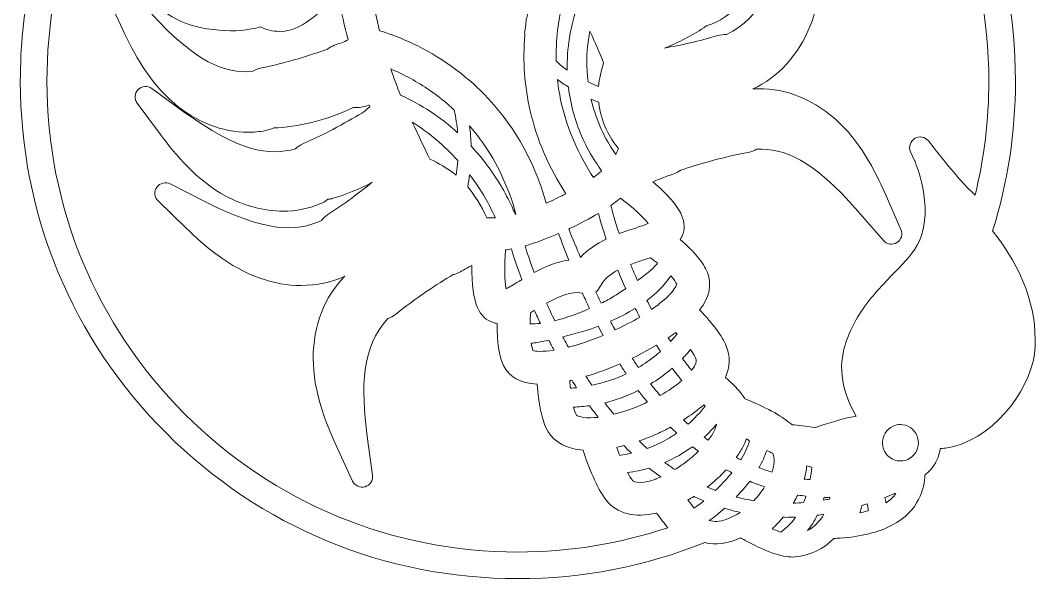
# Model space of a CAD drawing. Header units: millimetres. Extents: x 43 to 1274, y -337 to -13.
# Drawn here: x 656.5 to 946.8, y -323.6 to -164.1 of the extents above; entities that cross this region are included whole.
import ezdxf

# ---------------------------------------------------------------- set-up
doc = ezdxf.new("R2010")
doc.units = ezdxf.units.MM
doc.header["$MEASUREMENT"] = 0
doc.layers.add('Layer 2', color=7, linetype='Continuous')

msp = doc.modelspace()

# ---------------------------------------------------------------- linework, layer by layer
at = {"layer": 'Layer 2', "lineweight": 0}
for points, knots in [([(934.21, -224.27), (938.53, -210.49), (940.73, -196.11), (940.73, -181.5), (940.73, -143.54), (925.94, -107.85), (899.1, -81), (880.91, -62.82), (858.26, -49.92), (833.59, -43.7), (831.36, -38.96), (828.21, -34.87), (824.23, -31.53), (812.17, -21.43), (792.43, -18.47), (765.55, -22.74), (759.14, -23.76), (750.31, -23.85), (744.62, -18.47), (744.62, -18.47), (740.27, -14.34), (740.27, -14.34), (740.27, -14.34), (741.83, -20.14), (741.83, -20.14), (744.5, -30.11), (750.89, -38.81), (759.85, -44.71), (743.58, -49.29), (728.39, -56.72), (714.68, -66.79), (716.56, -55.76), (714.28, -44.4), (708.39, -35.51), (708.39, -35.51), (705.08, -30.5), (705.08, -30.5), (705.08, -30.5), (705.29, -36.51), (705.29, -36.51), (705.57, -44.38), (699.7, -51.05), (694.72, -55.26), (690.13, -59.15), (686.03, -63), (682.42, -66.81), (682.42, -66.81), (680.78, -68.57), (680.87, -68.48), (669.11, -81.39), (663.02, -93.84), (662.74, -105.66), (662.58, -112.52), (664.34, -119.13), (667.99, -125.29), (660.35, -143.05), (656.47, -161.96), (656.47, -181.5), (656.47, -219.47), (671.25, -255.16), (698.1, -282.01), (724.94, -308.85), (760.63, -323.63), (798.6, -323.63), (817.09, -323.63), (835.04, -320.16), (851.97, -313.3), (855.15, -314.11), (858.64, -313.64), (862.21, -311.99), (862.83, -312.34), (863.4, -312.65), (863.94, -312.94), (870.05, -316.2), (874.74, -317.69), (877.77, -317.42), (882.12, -317.03), (885.94, -315.21), (888.84, -312.15), (889.47, -312.12), (890.07, -312.09), (890.65, -312.05), (896.61, -311.63), (901.58, -310.41), (905.43, -308.39), (913.34, -304.24), (914.74, -297.68), (914.84, -294.03), (915.41, -293.6), (915.93, -293.12), (916.38, -292.62), (917.94, -290.9), (918.93, -288.78), (919.26, -286.47), (920.61, -286.37), (921.91, -286.16), (923.14, -285.84), (935.91, -282.51), (945.93, -268.08), (946.35, -257.4), (946.8, -246.02), (942.82, -235.18), (934.21, -224.27)], [0, 0, 0, 0, 1, 1, 1, 2, 2, 2, 3, 3, 3, 4, 4, 4, 5, 5, 5, 6, 6, 6, 7, 7, 7, 8, 8, 8, 9, 9, 9, 10, 10, 10, 11, 11, 11, 12, 12, 12, 13, 13, 13, 14, 14, 14, 15, 15, 15, 16, 16, 16, 17, 17, 17, 18, 18, 18, 19, 19, 19, 20, 20, 20, 21, 21, 21, 22, 22, 22, 23, 23, 23, 24, 24, 24, 25, 25, 25, 26, 26, 26, 27, 27, 27, 28, 28, 28, 29, 29, 29, 30, 30, 30, 31, 31, 31, 32, 32, 32, 33, 33, 33, 34, 34, 34, 34]), ([(929.18, -214.06), (928.05, -212.9), (926.99, -211.85), (926.09, -210.96), (924.41, -209.29), (918.53, -201.95), (917.52, -200.67), (917.52, -200.67), (915.85, -198.56), (915.85, -198.56), (914.91, -197.38), (913.22, -197.08), (911.93, -197.87), (910.64, -198.67), (910.14, -200.3), (910.77, -201.68), (910.77, -201.68), (911.88, -204.11), (911.88, -204.11), (911.94, -204.24), (917.68, -217.31), (913.28, -227.15), (911.88, -230.28), (909.13, -233.11), (906.48, -235.84), (905.98, -236.36), (905.48, -236.87), (904.98, -237.39), (901.67, -240.88), (898.24, -244.49), (895.65, -248.92), (893.01, -253.45), (890.13, -259.61), (891.39, -267.03), (891.99, -270.56), (893.32, -274.04), (895.25, -277.16), (891.36, -277.93), (887.25, -279.2), (884.41, -280.16), (884.04, -280.28), (883.69, -280.4), (883.34, -280.52), (881.67, -280.17), (879.77, -279.9), (877.53, -279.68), (877.53, -279.68), (877.41, -279.67), (877.41, -279.67), (877.31, -279.66), (877.21, -279.65), (877.11, -279.65), (877.02, -279.64), (876.94, -279.64), (876.85, -279.63), (874.35, -277.38), (870.19, -275.03), (864.49, -272.66), (864.15, -272.52), (863.8, -272.37), (863.43, -272.22), (863.25, -271.9), (863.05, -271.59), (862.83, -271.29), (861.68, -269.71), (860.01, -267.98), (857.86, -266.15), (859.2, -263.07), (859.3, -259.99), (858.14, -257.2), (856.96, -254.34), (854.39, -250.86), (850.52, -246.86), (853.36, -243.13), (854.1, -239.52), (852.73, -236.12), (851.61, -233.34), (849.01, -230.18), (844.98, -226.72), (845.18, -226.41), (845.35, -226.08), (845.5, -225.74), (846.34, -223.82), (846.29, -221.81), (845.36, -219.74), (844.11, -216.98), (841.36, -213.78), (837.16, -210.24), (838.33, -209.74), (840.36, -208.92), (843.13, -207.96), (843.85, -207.71), (844.52, -207.35), (845.13, -206.89), (849.98, -205.3), (857.27, -203.13), (864.47, -201.83), (865.29, -201.68), (866.09, -201.37), (866.8, -200.92), (874.68, -200.65), (882.65, -203.62), (895.67, -218.6), (895.67, -218.6), (903, -227.03), (903, -227.03), (903.98, -228.15), (905.61, -228.39), (906.87, -227.59), (908.13, -226.79), (908.61, -225.21), (908.01, -223.85), (908.01, -223.85), (903.51, -213.63), (903.51, -213.63), (900.58, -206.98), (896.31, -198.55), (889.19, -192.26), (882.32, -186.18), (873.69, -183.08), (865.71, -183.72), (872.8, -180.52), (878.8, -173.98), (882.09, -165.72), (885.62, -156.87), (885.65, -147.4), (885.28, -140.14), (885.28, -140.14), (884.7, -128.95), (884.7, -128.95), (884.63, -127.45), (883.49, -126.26), (882, -126.11), (880.52, -125.97), (879.17, -126.91), (878.8, -128.36), (878.8, -128.36), (876.04, -139.22), (876.04, -139.22), (872.5, -153.16), (868.1, -163.43), (858.17, -168.2), (857.35, -168.13), (856.5, -168.21), (855.7, -168.45), (850.46, -170.05), (844.97, -171.23), (840.44, -172.05), (844.42, -170.5), (848.27, -168.53), (851.73, -166.24), (851.74, -166.23), (851.75, -166.23), (851.76, -166.22), (851.76, -166.22), (851.92, -166.1), (851.92, -166.1), (852.05, -166), (852.28, -165.82), (852.56, -165.54), (853.58, -165.38), (854.41, -165.02), (855.03, -164.71), (862.82, -160.81), (868.78, -152.63), (870.99, -142.82), (873.09, -133.51), (871.63, -124.16), (870.13, -117.06), (870.13, -117.06), (867.81, -106.08), (867.81, -106.08), (867.5, -104.64), (866.2, -103.65), (864.69, -103.71), (863.2, -103.8), (862.02, -104.94), (861.88, -106.43), (861.88, -106.43), (860.87, -117.6), (860.87, -117.6), (859.55, -131.93), (856.81, -142.78), (847.75, -149.07), (846.92, -149.14), (846.09, -149.36), (845.35, -149.72), (838.75, -152.95), (831.59, -155.51), (826.75, -157.1), (826.13, -157.09), (825.51, -157.16), (824.9, -157.31), (824.82, -157.16), (824.74, -157), (824.66, -156.84), (824.73, -156.8), (824.79, -156.77), (824.85, -156.73), (826.15, -156.01), (827.31, -155.02), (828.21, -153.85), (834.98, -150.94), (841.56, -146.45), (846.8, -141.15), (846.8, -141.15), (846.86, -141.09), (846.86, -141.09), (846.9, -141.04), (846.95, -140.99), (846.96, -140.98), (847.06, -140.86), (847.23, -140.65), (847.44, -140.34), (848.4, -139.98), (849.14, -139.45), (849.7, -139.01), (856.53, -133.6), (860.72, -124.37), (860.9, -114.32), (861.08, -104.79), (857.77, -95.92), (854.87, -89.27), (854.87, -89.27), (850.39, -79.01), (850.39, -79.01), (849.79, -77.64), (848.31, -76.92), (846.87, -77.31), (845.42, -77.7), (844.5, -79.06), (844.66, -80.54), (844.66, -80.54), (845.91, -91.67), (845.91, -91.67), (847.51, -105.98), (847.01, -117.17), (839.4, -125.19), (838.6, -125.42), (837.84, -125.81), (837.18, -126.32), (831.36, -130.84), (824.87, -134.81), (820.45, -137.36), (819.7, -137.51), (818.99, -137.77), (818.33, -138.13), (817.1, -138.81), (815.88, -139.46), (814.69, -140.06), (812.39, -136.69), (809.97, -133.42), (807.46, -130.3), (808.14, -130.01), (808.89, -129.74), (809.7, -129.51), (810.84, -129.18), (812.01, -128.92), (813.18, -128.73), (813.43, -128.69), (813.69, -128.65), (813.94, -128.61), (813.94, -128.61), (814.11, -128.59), (814.11, -128.59), (814.73, -128.5), (815.57, -128.38), (816.4, -128.21), (819.56, -127.55), (823.16, -126.59), (825.77, -123.54), (827.13, -121.96), (828.02, -120.27), (828.42, -118.52), (829.15, -118.03), (829.89, -117.48), (830.63, -116.88), (833.61, -114.47), (836.22, -111.42), (838.86, -107.27), (843.42, -100.1), (844.5, -91.98), (841.83, -84.98), (841.14, -83.2), (840.27, -81.53), (839.08, -79.76), (840.83, -74.04), (841.08, -68.42), (840.97, -64.66), (840.89, -61.89), (840.68, -57.84), (839.81, -53.36), (859.99, -59.84), (878.61, -71.22), (893.74, -86.35), (919.15, -111.76), (933.14, -145.55), (933.14, -181.48), (933.14, -192.5), (931.81, -203.45), (929.18, -214.06)], [0, 0, 0, 0, 1, 1, 1, 2, 2, 2, 3, 3, 3, 4, 4, 4, 5, 5, 5, 6, 6, 6, 7, 7, 7, 8, 8, 8, 9, 9, 9, 10, 10, 10, 11, 11, 11, 12, 12, 12, 13, 13, 13, 14, 14, 14, 15, 15, 15, 16, 16, 16, 17, 17, 17, 18, 18, 18, 19, 19, 19, 20, 20, 20, 21, 21, 21, 22, 22, 22, 23, 23, 23, 24, 24, 24, 25, 25, 25, 26, 26, 26, 27, 27, 27, 28, 28, 28, 29, 29, 29, 30, 30, 30, 31, 31, 31, 32, 32, 32, 33, 33, 33, 34, 34, 34, 35, 35, 35, 36, 36, 36, 37, 37, 37, 38, 38, 38, 39, 39, 39, 40, 40, 40, 41, 41, 41, 42, 42, 42, 43, 43, 43, 44, 44, 44, 45, 45, 45, 46, 46, 46, 47, 47, 47, 48, 48, 48, 49, 49, 49, 50, 50, 50, 51, 51, 51, 52, 52, 52, 53, 53, 53, 54, 54, 54, 55, 55, 55, 56, 56, 56, 57, 57, 57, 58, 58, 58, 59, 59, 59, 60, 60, 60, 61, 61, 61, 62, 62, 62, 63, 63, 63, 64, 64, 64, 65, 65, 65, 66, 66, 66, 67, 67, 67, 68, 68, 68, 69, 69, 69, 70, 70, 70, 71, 71, 71, 72, 72, 72, 73, 73, 73, 74, 74, 74, 75, 75, 75, 76, 76, 76, 77, 77, 77, 78, 78, 78, 79, 79, 79, 80, 80, 80, 81, 81, 81, 82, 82, 82, 83, 83, 83, 84, 84, 84, 85, 85, 85, 86, 86, 86, 87, 87, 87, 88, 88, 88, 89, 89, 89, 90, 90, 90, 91, 91, 91, 92, 92, 92, 93, 93, 93, 94, 94, 94, 95, 95, 95, 96, 96, 96, 97, 97, 97, 98, 98, 98, 99, 99, 99, 100, 100, 100, 100]), ([(800.59, -168.27), (799.97, -175.65), (800.49, -183), (802.14, -190.1), (804.04, -198.27), (807.45, -206.2), (812.29, -213.67), (811.36, -214.15), (810.38, -214.63), (809.32, -215.13), (808.41, -215.56), (807.54, -215.95), (806.7, -216.32), (804.29, -207.86), (800.65, -200.18), (795.86, -193.46), (791.16, -186.88), (785.35, -181.18), (778.59, -176.52), (770.62, -171.03), (763.15, -168.29), (759.09, -167.08), (757.39, -160.42), (756.14, -153.59), (755.44, -147.18), (756.83, -148), (758.28, -148.64), (759.78, -149.09), (762.81, -150.04), (766.21, -150.26), (769.62, -149.75), (772.44, -149.33), (775.38, -148.41), (778.38, -147.03), (781.35, -145.64), (783.96, -143.98), (786.11, -142.1), (788.68, -139.85), (790.72, -137.15), (792.02, -134.29), (792.82, -132.54), (793.39, -130.67), (793.7, -128.71), (798.18, -133.52), (802.6, -139.05), (806.59, -144.84), (805.05, -148.24), (802.53, -154.72), (801.21, -163.1), (801.11, -163.37), (801.04, -163.65), (801.01, -163.94), (801.01, -163.94), (800.89, -165.14), (800.89, -165.14), (800.85, -165.54), (800.79, -165.99), (800.69, -166.56), (800.69, -166.56), (800.58, -167.18), (800.58, -167.18), (800.52, -167.54), (800.52, -167.91), (800.59, -168.27)], [0, 0, 0, 0, 1, 1, 1, 2, 2, 2, 3, 3, 3, 4, 4, 4, 5, 5, 5, 6, 6, 6, 7, 7, 7, 8, 8, 8, 9, 9, 9, 10, 10, 10, 11, 11, 11, 12, 12, 12, 13, 13, 13, 14, 14, 14, 15, 15, 15, 16, 16, 16, 17, 17, 17, 18, 18, 18, 19, 19, 19, 20, 20, 20, 21, 21, 21, 21]), ([(798.61, -316.02), (762.67, -316.02), (728.89, -302.02), (703.48, -276.61), (678.07, -251.2), (664.07, -217.42), (664.07, -181.48), (664.07, -165.71), (666.76, -150.29), (672.06, -135.65), (673.4, -137.1), (674.86, -138.58), (676.52, -140.12), (680.51, -143.84), (684.71, -146.69), (689.03, -148.6), (689.57, -150.66), (690.24, -152.42), (691.12, -154.11), (694.6, -160.76), (701.39, -165.29), (709.77, -166.53), (714.68, -167.26), (718.57, -167.27), (722.38, -166.58), (723.31, -166.41), (724.2, -166.21), (725.04, -165.98), (726.63, -166.82), (728.49, -167.25), (730.58, -167.26), (734.57, -167.26), (737.63, -165.16), (740.19, -163.2), (740.86, -162.69), (741.47, -162.16), (742.01, -161.68), (742.24, -161.48), (742.47, -161.28), (742.7, -161.09), (743.6, -160.33), (744.56, -159.61), (745.56, -158.96), (746.23, -158.52), (746.87, -158.15), (747.5, -157.83), (748.2, -161.78), (749.06, -165.77), (750.08, -169.72), (748.84, -170.24), (747.55, -170.75), (746.23, -171.24), (745.52, -171.5), (744.85, -171.87), (744.26, -172.34), (739.44, -174.03), (732.2, -176.36), (725.02, -177.81), (724.21, -177.98), (723.41, -178.31), (722.72, -178.77), (714.84, -179.21), (706.81, -176.41), (693.48, -161.71), (693.48, -161.71), (685.98, -153.45), (685.98, -153.45), (684.98, -152.34), (683.34, -152.14), (682.1, -152.97), (680.85, -153.79), (680.41, -155.38), (681.04, -156.73), (681.04, -156.73), (685.75, -166.85), (685.75, -166.85), (688.82, -173.43), (693.26, -181.78), (700.51, -187.91), (706.73, -193.18), (714.19, -196.08), (721.51, -196.08), (723.17, -196.08), (724.81, -195.93), (726.39, -195.62), (727.08, -195.49), (727.96, -195.27), (728.85, -194.79), (729.17, -194.83), (729.54, -194.85), (729.86, -194.83), (729.86, -194.83), (730, -194.83), (730, -194.83), (737.32, -194.32), (744.97, -192.27), (751.58, -189.03), (753.04, -189.12), (754.51, -188.9), (755.95, -188.37), (756, -188.35), (756.05, -188.33), (756.1, -188.31), (756.16, -188.48), (756.23, -188.64), (756.29, -188.8), (755.76, -189.17), (755.28, -189.61), (754.87, -190.1), (750.5, -192.74), (743.88, -196.5), (737.13, -199.41), (736.36, -199.74), (735.65, -200.22), (735.06, -200.82), (727.45, -202.87), (719.02, -201.77), (703.01, -190.12), (703.01, -190.12), (694.02, -183.58), (694.02, -183.58), (692.81, -182.7), (691.17, -182.83), (690.12, -183.89), (689.07, -184.96), (688.95, -186.6), (689.84, -187.79), (689.84, -187.79), (696.49, -196.72), (696.49, -196.72), (700.81, -202.54), (706.85, -209.8), (715.18, -214.32), (720.36, -217.13), (726, -218.62), (731.51, -218.62), (735.28, -218.62), (738.83, -217.93), (742.06, -216.57), (742.71, -216.3), (743.54, -215.91), (744.33, -215.24), (744.74, -215.2), (745.05, -215.14), (745.21, -215.11), (745.25, -215.1), (745.29, -215.09), (745.33, -215.08), (745.33, -215.08), (745.46, -215.04), (745.46, -215.04), (749.37, -213.94), (753.29, -212.35), (757, -210.37), (753.41, -213.28), (748.93, -216.66), (744.31, -219.6), (743.61, -220.04), (742.99, -220.63), (742.5, -221.31), (735.3, -224.56), (726.81, -224.82), (709.18, -215.87), (709.18, -215.87), (699.27, -210.85), (699.27, -210.85), (697.94, -210.17), (696.35, -210.57), (695.48, -211.78), (694.61, -213), (694.76, -214.63), (695.82, -215.67), (695.82, -215.67), (703.78, -223.42), (703.78, -223.42), (708.97, -228.48), (716.07, -234.68), (725.01, -237.82), (728.86, -239.17), (732.8, -239.86), (736.73, -239.86), (741.19, -239.86), (745.42, -238.96), (749.15, -237.24), (743.44, -242.88), (740.1, -251.46), (740.13, -260.65), (740.15, -270.19), (743.64, -278.97), (746.68, -285.56), (746.68, -285.56), (751.37, -295.73), (751.37, -295.73), (752, -297.09), (753.5, -297.77), (754.93, -297.35), (756.37, -296.93), (757.27, -295.56), (757.07, -294.07), (757.07, -294.07), (755.59, -282.98), (755.59, -282.98), (753.69, -268.7), (753.96, -257.5), (761.41, -249.32), (762.2, -249.07), (762.95, -248.67), (763.6, -248.15), (769.32, -243.51), (775.72, -239.39), (780.09, -236.75), (780.83, -236.59), (781.55, -236.3), (782.2, -235.93), (783.3, -235.29), (784.38, -234.69), (785.44, -234.12), (785.35, -239.54), (785.93, -243.66), (787.16, -246.39), (788.1, -248.47), (789.59, -249.84), (791.58, -250.47), (791.94, -250.58), (792.31, -250.67), (792.69, -250.72), (792.63, -255.99), (793.24, -260.01), (794.5, -262.68), (796.07, -265.99), (799.29, -267.8), (804.08, -268.05), (804.52, -273.63), (805.4, -277.87), (806.71, -280.66), (807.92, -283.26), (810.73, -286.4), (817.21, -286.94), (818.73, -291.56), (821.08, -297.63), (823.84, -301.19), (826.84, -305.06), (831.97, -306.4), (838.24, -304.87), (839.32, -306.42), (840.38, -307.83), (841.43, -309.08), (827.68, -313.68), (813.28, -316.02), (798.61, -316.02)], [0, 0, 0, 0, 1, 1, 1, 2, 2, 2, 3, 3, 3, 4, 4, 4, 5, 5, 5, 6, 6, 6, 7, 7, 7, 8, 8, 8, 9, 9, 9, 10, 10, 10, 11, 11, 11, 12, 12, 12, 13, 13, 13, 14, 14, 14, 15, 15, 15, 16, 16, 16, 17, 17, 17, 18, 18, 18, 19, 19, 19, 20, 20, 20, 21, 21, 21, 22, 22, 22, 23, 23, 23, 24, 24, 24, 25, 25, 25, 26, 26, 26, 27, 27, 27, 28, 28, 28, 29, 29, 29, 30, 30, 30, 31, 31, 31, 32, 32, 32, 33, 33, 33, 34, 34, 34, 35, 35, 35, 36, 36, 36, 37, 37, 37, 38, 38, 38, 39, 39, 39, 40, 40, 40, 41, 41, 41, 42, 42, 42, 43, 43, 43, 44, 44, 44, 45, 45, 45, 46, 46, 46, 47, 47, 47, 48, 48, 48, 49, 49, 49, 50, 50, 50, 51, 51, 51, 52, 52, 52, 53, 53, 53, 54, 54, 54, 55, 55, 55, 56, 56, 56, 57, 57, 57, 58, 58, 58, 59, 59, 59, 60, 60, 60, 61, 61, 61, 62, 62, 62, 63, 63, 63, 64, 64, 64, 65, 65, 65, 66, 66, 66, 67, 67, 67, 68, 68, 68, 69, 69, 69, 70, 70, 70, 71, 71, 71, 72, 72, 72, 73, 73, 73, 74, 74, 74, 75, 75, 75, 76, 76, 76, 77, 77, 77, 78, 78, 78, 79, 79, 79, 80, 80, 80, 81, 81, 81, 82, 82, 82, 83, 83, 83, 83]), ([(813.35, -169.08), (812.85, -172.15), (812.64, -175.25), (812.71, -178.34), (811.58, -177.56), (810.51, -176.71), (809.54, -175.75), (809.47, -172.83), (809.61, -169.88), (809.95, -166.93), (810.54, -161.92), (811.67, -157.62), (812.69, -154.47), (813.75, -156.29), (814.77, -158.13), (815.73, -159.98), (814.7, -162.55), (813.92, -165.54), (813.35, -169.08)], [0, 0, 0, 0, 1, 1, 1, 2, 2, 2, 3, 3, 3, 4, 4, 4, 5, 5, 5, 6, 6, 6, 6]), ([(821.66, -182.99), (820.64, -182.59), (819.64, -182.15), (818.65, -181.68), (818.15, -177.55), (818.19, -173.47), (818.76, -169.54), (818.88, -168.78), (819.02, -168.01), (819.2, -167.2), (820.79, -170.74), (822.04, -173.64), (823.1, -176.23), (822.33, -178.54), (821.85, -180.79), (821.66, -182.99)], [0, 0, 0, 0, 1, 1, 1, 2, 2, 2, 3, 3, 3, 4, 4, 4, 5, 5, 5, 5]), ([(765.06, -185.47), (764.08, -183.05), (763.16, -180.54), (762.3, -177.99), (766.14, -179.63), (769.94, -181.72), (773.39, -184.09), (775.9, -185.82), (778.25, -187.7), (780.44, -189.75), (780.89, -191.88), (781.2, -194.05), (781.38, -196.22), (776.47, -191.76), (771.01, -188.15), (765.06, -185.47)], [0, 0, 0, 0, 1, 1, 1, 2, 2, 2, 3, 3, 3, 4, 4, 4, 5, 5, 5, 5]), ([(821.3, -205.31), (821.46, -205.53), (821.62, -205.77), (821.78, -206.03), (822, -206.36), (822.24, -206.71), (822.49, -207.07), (822.45, -207.14), (822.41, -207.21), (822.37, -207.28), (821.7, -207.85), (820.98, -208.41), (820.19, -208.98), (815.83, -202.32), (812.76, -195.27), (811.08, -188.03), (810.55, -185.71), (810.15, -183.36), (809.89, -180.99), (810.91, -181.78), (811.98, -182.51), (813.06, -183.2), (813.11, -183.59), (813.15, -183.97), (813.2, -184.35), (813.95, -189.5), (815.41, -194.35), (817.54, -198.77), (818.72, -201.21), (819.95, -203.35), (821.3, -205.31)], [0, 0, 0, 0, 1, 1, 1, 2, 2, 2, 3, 3, 3, 4, 4, 4, 5, 5, 5, 6, 6, 6, 7, 7, 7, 8, 8, 8, 9, 9, 9, 10, 10, 10, 10]), ([(826.56, -202.4), (826.05, -201.68), (825.56, -200.95), (825.09, -200.2), (823.94, -198.37), (822.94, -196.45), (822.1, -194.49), (821, -191.92), (820.14, -189.29), (819.52, -186.63), (820.23, -186.95), (820.95, -187.24), (821.68, -187.52), (821.72, -187.87), (821.76, -188.23), (821.81, -188.59), (822.22, -191.26), (823.04, -193.8), (824.25, -196.13), (825.27, -198.08), (826.29, -199.58), (827.37, -200.69), (827.14, -201.27), (826.88, -201.84), (826.56, -202.4)], [0, 0, 0, 0, 1, 1, 1, 2, 2, 2, 3, 3, 3, 4, 4, 4, 5, 5, 5, 6, 6, 6, 7, 7, 7, 8, 8, 8, 8]), ([(781.44, -204.17), (781.42, -204.53), (781.39, -204.89), (781.36, -205.25), (781.26, -206.29), (781.14, -207.33), (780.99, -208.37), (778.52, -206.32), (775.87, -204.9), (773.44, -203.75), (771.91, -200.74), (770.34, -197.37), (768.44, -193.2), (773.32, -196.3), (777.68, -199.98), (781.44, -204.17)], [0, 0, 0, 0, 1, 1, 1, 2, 2, 2, 3, 3, 3, 4, 4, 4, 5, 5, 5, 5]), ([(786.05, -200.9), (785.78, -200.61), (785.51, -200.32), (785.24, -200.02), (785.19, -198.09), (785.05, -196.17), (784.81, -194.26), (786.07, -195.72), (787.27, -197.23), (788.39, -198.8), (792.69, -204.83), (795.94, -211.8), (798.05, -219.5), (798, -219.52), (797.94, -219.53), (797.88, -219.55), (797.76, -219.29), (797.65, -219.02), (797.53, -218.77), (797.53, -218.77), (797.29, -218.22), (797.29, -218.22), (796.36, -216.13), (795.29, -214.03), (794.12, -212), (791.83, -208.03), (789.11, -204.29), (786.05, -200.9)], [0, 0, 0, 0, 1, 1, 1, 2, 2, 2, 3, 3, 3, 4, 4, 4, 5, 5, 5, 6, 6, 6, 7, 7, 7, 8, 8, 8, 9, 9, 9, 9]), ([(792.16, -220.55), (791.83, -220.57), (791.51, -220.58), (791.2, -220.58), (791.2, -220.58), (789.78, -220.51), (789.78, -220.51), (789.77, -220.51), (789.76, -220.51), (789.75, -220.51), (788.04, -216.97), (786.26, -214.08), (784.31, -211.7), (784.29, -211.68), (784.28, -211.66), (784.26, -211.65), (784.48, -210.51), (784.67, -209.38), (784.81, -208.23), (786.45, -210.37), (787.93, -212.57), (789.24, -214.83), (790.29, -216.64), (791.26, -218.53), (792.12, -220.46), (792.13, -220.49), (792.15, -220.52), (792.16, -220.55)], [0, 0, 0, 0, 1, 1, 1, 2, 2, 2, 3, 3, 3, 4, 4, 4, 5, 5, 5, 6, 6, 6, 7, 7, 7, 8, 8, 8, 9, 9, 9, 9]), ([(831.84, -223.56), (830.47, -224.01), (829.02, -224.5), (827.55, -225.05), (826.29, -221.29), (825.51, -218.45), (825.14, -216.99), (826.13, -216.3), (827.05, -215.6), (827.91, -214.89), (831.56, -217.66), (834.37, -220.22), (835.86, -222.14), (834.92, -222.51), (833.58, -222.99), (831.84, -223.56)], [0, 0, 0, 0, 1, 1, 1, 2, 2, 2, 3, 3, 3, 4, 4, 4, 5, 5, 5, 5]), ([(821.6, -219.28), (822.06, -220.99), (822.79, -223.52), (823.83, -226.62), (821.13, -227.91), (818.55, -229.58), (816.5, -231.88), (815.35, -229.17), (814.23, -226.44), (813.13, -223.71), (813.19, -223.68), (813.25, -223.65), (813.31, -223.62), (816.46, -222.14), (819.2, -220.71), (821.6, -219.28)], [0, 0, 0, 0, 1, 1, 1, 2, 2, 2, 3, 3, 3, 4, 4, 4, 5, 5, 5, 5]), ([(803.25, -236.16), (802.03, -232.89), (801.17, -230.25), (800.64, -228.53), (801.91, -228.18), (803.23, -227.75), (804.62, -227.26), (804.62, -227.26), (806.22, -226.67), (806.22, -226.67), (807.51, -226.18), (808.84, -225.63), (810.23, -225.02), (811.16, -227.57), (812.12, -230.11), (813.12, -232.64), (809.59, -233.1), (806.27, -234.54), (803.25, -236.16)], [0, 0, 0, 0, 1, 1, 1, 2, 2, 2, 3, 3, 3, 4, 4, 4, 5, 5, 5, 6, 6, 6, 6]), ([(795.07, -229.71), (795.61, -229.64), (796.17, -229.54), (796.73, -229.44), (797.3, -231.32), (798.29, -234.36), (799.73, -238.18), (799.43, -238.36), (799.13, -238.54), (798.83, -238.72), (797.32, -239.63), (796.11, -240.33), (795.23, -240.79), (794.78, -238.33), (794.72, -234.42), (795.07, -229.71)], [0, 0, 0, 0, 1, 1, 1, 2, 2, 2, 3, 3, 3, 4, 4, 4, 5, 5, 5, 5]), ([(832.77, -238.44), (832.06, -236.87), (831.41, -235.33), (830.81, -233.86), (832.16, -233.35), (833.53, -232.89), (834.81, -232.47), (834.81, -232.47), (834.85, -232.46), (834.85, -232.46), (835.38, -232.28), (835.92, -232.1), (836.47, -231.92), (837.15, -232.45), (837.81, -232.98), (838.44, -233.51), (838.16, -233.98), (837.08, -235.33), (832.77, -238.44)], [0, 0, 0, 0, 1, 1, 1, 2, 2, 2, 3, 3, 3, 4, 4, 4, 5, 5, 5, 6, 6, 6, 6]), ([(824.29, -243.99), (823.68, -244.3), (823.05, -244.61), (822.4, -244.92), (821.89, -243.87), (821.38, -242.81), (820.88, -241.75), (821.17, -241.53), (821.44, -241.26), (821.64, -240.94), (821.64, -240.94), (822.24, -239.99), (822.24, -239.99), (822.3, -239.89), (822.37, -239.79), (822.51, -239.53), (823.41, -237.85), (825.11, -236.55), (827.13, -235.48), (827.82, -237.18), (828.58, -238.94), (829.41, -240.76), (826.81, -242.5), (824.64, -243.82), (824.29, -243.99)], [0, 0, 0, 0, 1, 1, 1, 2, 2, 2, 3, 3, 3, 4, 4, 4, 5, 5, 5, 6, 6, 6, 7, 7, 7, 8, 8, 8, 8]), ([(842.11, -242.31), (841.99, -242.4), (841.88, -242.49), (841.78, -242.6), (841.78, -242.6), (840.82, -243.56), (840.82, -243.56), (840.82, -243.56), (839.57, -244.59), (839.57, -244.59), (839.43, -244.7), (839.31, -244.82), (839.19, -244.96), (838.46, -245.54), (837.66, -246.13), (836.81, -246.71), (836.35, -245.85), (835.9, -244.98), (835.47, -244.13), (838.07, -242.16), (840.44, -239.86), (842.28, -237.13), (843.29, -238.26), (843.76, -239.02), (843.98, -239.51), (843.91, -239.83), (843.49, -240.81), (842.11, -242.31)], [0, 0, 0, 0, 1, 1, 1, 2, 2, 2, 3, 3, 3, 4, 4, 4, 5, 5, 5, 6, 6, 6, 7, 7, 7, 8, 8, 8, 9, 9, 9, 9]), ([(816.9, -242.02), (816.94, -242.03), (816.99, -242.04), (817.04, -242.05), (817.69, -243.53), (818.36, -245), (819.06, -246.46), (815.88, -247.86), (812.49, -249.14), (809.13, -249.95), (808.3, -248.22), (807.53, -246.54), (806.81, -244.92), (810.22, -243.01), (813.9, -241.38), (816.9, -242.02)], [0, 0, 0, 0, 1, 1, 1, 2, 2, 2, 3, 3, 3, 4, 4, 4, 5, 5, 5, 5]), ([(826.4, -252.58), (826.01, -251.89), (825.63, -251.2), (825.26, -250.51), (825.19, -250.37), (825.11, -250.22), (825.04, -250.08), (827.37, -249.05), (829.79, -247.84), (832.13, -246.4), (832.55, -247.22), (832.98, -248.05), (833.43, -248.88), (831.27, -250.16), (828.9, -251.41), (826.4, -252.58)], [0, 0, 0, 0, 1, 1, 1, 2, 2, 2, 3, 3, 3, 4, 4, 4, 5, 5, 5, 5]), ([(802.21, -247.64), (802.59, -247.42), (802.96, -247.19), (803.34, -246.97), (803.87, -248.17), (804.44, -249.41), (805.04, -250.68), (804.05, -250.79), (803.06, -250.85), (802.09, -250.85), (802.11, -249.83), (802.15, -248.76), (802.21, -247.64)], [0, 0, 0, 0, 1, 1, 1, 2, 2, 2, 3, 3, 3, 4, 4, 4, 4]), ([(811.72, -255.07), (811.62, -254.9), (811.53, -254.72), (811.44, -254.54), (815.4, -253.53), (819.04, -252.47), (819.66, -252.24), (820.27, -252.01), (820.9, -251.77), (821.55, -251.52), (822, -252.39), (822.45, -253.26), (822.92, -254.12), (819.11, -255.71), (815.8, -256.78), (813.02, -257.48), (812.57, -256.67), (812.13, -255.86), (811.72, -255.07)], [0, 0, 0, 0, 1, 1, 1, 2, 2, 2, 3, 3, 3, 4, 4, 4, 5, 5, 5, 6, 6, 6, 6]), ([(842.71, -255.35), (842.55, -255.54), (842.4, -255.72), (842.25, -255.9), (842.01, -255.54), (841.78, -255.18), (841.54, -254.81), (842.29, -254.31), (843.01, -253.81), (843.69, -253.31), (843.84, -253.46), (843.99, -253.62), (844.14, -253.77), (843.62, -254.26), (843.16, -254.81), (842.71, -255.35)], [0, 0, 0, 0, 1, 1, 1, 2, 2, 2, 3, 3, 3, 4, 4, 4, 5, 5, 5, 5]), ([(807.43, -255.5), (807.66, -255.95), (807.9, -256.4), (808.14, -256.86), (808.39, -257.34), (808.66, -257.84), (808.93, -258.33), (805.59, -258.86), (803.54, -258.71), (802.89, -258.45), (802.73, -258.04), (802.54, -257.37), (802.38, -256.34), (803.31, -256.29), (804.84, -256.08), (807.43, -255.5)], [0, 0, 0, 0, 1, 1, 1, 2, 2, 2, 3, 3, 3, 4, 4, 4, 5, 5, 5, 5]), ([(838.11, -259.73), (836.43, -261.07), (834.74, -262.25), (833.04, -263.27), (832.44, -262.41), (831.85, -261.53), (831.27, -260.66), (833.66, -259.5), (835.99, -258.25), (838.16, -256.95), (838.54, -257.55), (838.93, -258.14), (839.32, -258.72), (838.92, -259.06), (838.52, -259.4), (838.11, -259.73)], [0, 0, 0, 0, 1, 1, 1, 2, 2, 2, 3, 3, 3, 4, 4, 4, 5, 5, 5, 5]), ([(848.39, -263.9), (848.35, -263.94), (848.31, -263.98), (848.27, -264.02), (848.27, -264.02), (848.21, -264.09), (848.21, -264.09), (847.32, -263), (846.46, -261.88), (845.6, -260.73), (845.75, -260.58), (845.9, -260.43), (846.04, -260.28), (846.04, -260.28), (846.36, -259.94), (846.36, -259.94), (846.87, -259.4), (847.42, -258.82), (847.92, -258.19), (848.81, -259.42), (849.25, -260.27), (849.47, -260.79), (849.75, -261.46), (849.36, -262.57), (848.39, -263.9)], [0, 0, 0, 0, 1, 1, 1, 2, 2, 2, 3, 3, 3, 4, 4, 4, 5, 5, 5, 6, 6, 6, 7, 7, 7, 8, 8, 8, 8]), ([(827.71, -262.29), (828.31, -263.24), (828.93, -264.19), (829.57, -265.12), (826.47, -266.58), (823.15, -267.68), (819.76, -268.38), (819.17, -267.52), (818.6, -266.67), (818.04, -265.82), (821.19, -264.87), (824.51, -263.67), (827.71, -262.29)], [0, 0, 0, 0, 1, 1, 1, 2, 2, 2, 3, 3, 3, 4, 4, 4, 4]), ([(845.42, -267.01), (843.7, -268.48), (841.59, -269.95), (839.23, -271.3), (838.3, -270.21), (837.4, -269.1), (836.51, -267.98), (838.52, -266.78), (840.33, -265.5), (841.98, -264.11), (842.22, -263.91), (842.45, -263.71), (842.68, -263.5), (843.58, -264.71), (844.49, -265.88), (845.42, -267.01)], [0, 0, 0, 0, 1, 1, 1, 2, 2, 2, 3, 3, 3, 4, 4, 4, 5, 5, 5, 5]), ([(813.99, -266.92), (814.44, -267.63), (814.91, -268.34), (815.39, -269.06), (814.79, -269.12), (814.2, -269.17), (813.61, -269.21), (813.54, -268.52), (813.47, -267.8), (813.42, -267.05), (813.6, -267.01), (813.8, -266.96), (813.99, -266.92)], [0, 0, 0, 0, 1, 1, 1, 2, 2, 2, 3, 3, 3, 4, 4, 4, 4]), ([(832.76, -270.01), (832.84, -269.97), (832.92, -269.93), (833, -269.89), (833.84, -270.99), (834.7, -272.09), (835.6, -273.16), (835.6, -273.17), (835.61, -273.18), (835.61, -273.18), (835.27, -273.35), (834.91, -273.51), (834.56, -273.67), (831.7, -274.96), (828.78, -275.98), (826.05, -276.66), (825.14, -275.58), (824.26, -274.49), (823.41, -273.39), (826.63, -272.61), (829.77, -271.48), (832.76, -270.01)], [0, 0, 0, 0, 1, 1, 1, 2, 2, 2, 3, 3, 3, 4, 4, 4, 5, 5, 5, 6, 6, 6, 7, 7, 7, 7]), ([(819.03, -274.22), (819.85, -275.32), (820.69, -276.42), (821.57, -277.51), (821.21, -277.55), (820.85, -277.58), (820.5, -277.61), (817.05, -277.85), (815.45, -277.19), (815.21, -276.68), (815.02, -276.28), (814.77, -275.63), (814.5, -274.61), (816.01, -274.56), (817.52, -274.43), (819.03, -274.22)], [0, 0, 0, 0, 1, 1, 1, 2, 2, 2, 3, 3, 3, 4, 4, 4, 5, 5, 5, 5]), ([(852.12, -274.32), (850.58, -276.25), (848.97, -277.96), (847.24, -279.48), (846.79, -279.08), (846.33, -278.67), (845.89, -278.25), (848.06, -276.89), (850.03, -275.43), (851.73, -273.95), (851.86, -274.07), (851.99, -274.2), (852.12, -274.32)], [0, 0, 0, 0, 1, 1, 1, 2, 2, 2, 3, 3, 3, 4, 4, 4, 4]), ([(838.4, -282.24), (839.71, -281.65), (840.99, -281.02), (842.22, -280.37), (842.8, -280.93), (843.39, -281.49), (843.99, -282.04), (843.1, -282.66), (842.2, -283.24), (841.26, -283.77), (839.42, -284.82), (837.52, -285.71), (835.56, -286.43), (834.76, -285.73), (833.97, -285.02), (833.21, -284.29), (834.96, -283.69), (836.71, -283), (838.4, -282.24)], [0, 0, 0, 0, 1, 1, 1, 2, 2, 2, 3, 3, 3, 4, 4, 4, 5, 5, 5, 6, 6, 6, 6]), ([(855.38, -279.48), (855.07, -280.74), (854.32, -282.32), (852.99, -284.09), (852.59, -283.81), (852.2, -283.51), (851.8, -283.22), (853.08, -282.05), (854.28, -280.81), (855.38, -279.48)], [0, 0, 0, 0, 1, 1, 1, 2, 2, 2, 3, 3, 3, 3]), ([(911.69, -288.28), (911.69, -288.28), (911.63, -288.34), (911.63, -288.34), (911.18, -288.84), (910.63, -289.25), (909.98, -289.55), (908.75, -290.11), (907.38, -290.16), (906.1, -289.68), (904.81, -289.2), (903.79, -288.23), (903.21, -286.97), (902.5, -285.38), (902.62, -283.53), (903.54, -282.03), (904.07, -281.17), (904.84, -280.48), (905.77, -280.06), (906.44, -279.75), (907.15, -279.6), (907.87, -279.6), (909.87, -279.6), (911.7, -280.78), (912.53, -282.62), (913.39, -284.53), (913.06, -286.76), (911.69, -288.28)], [0, 0, 0, 0, 1, 1, 1, 2, 2, 2, 3, 3, 3, 4, 4, 4, 5, 5, 5, 6, 6, 6, 7, 7, 7, 8, 8, 8, 9, 9, 9, 9]), ([(864.79, -284.27), (864.22, -286.1), (863.39, -287.9), (862.3, -289.7), (861.86, -289.48), (861.41, -289.26), (860.97, -289.03), (861.66, -288.06), (862.27, -287.09), (862.79, -286.13), (863.23, -285.33), (863.6, -284.52), (863.91, -283.72), (864.2, -283.91), (864.49, -284.09), (864.79, -284.27)], [0, 0, 0, 0, 1, 1, 1, 2, 2, 2, 3, 3, 3, 4, 4, 4, 5, 5, 5, 5]), ([(828.84, -285.62), (829.57, -286.35), (830.32, -287.07), (831.08, -287.78), (829.97, -288.04), (828.84, -288.25), (827.7, -288.41), (827.41, -287.68), (827.13, -286.91), (826.84, -286.11), (827.5, -285.96), (828.17, -285.8), (828.84, -285.62)], [0, 0, 0, 0, 1, 1, 1, 2, 2, 2, 3, 3, 3, 4, 4, 4, 4]), ([(840.53, -290.43), (843.35, -289.23), (846.03, -287.72), (848.49, -285.92), (849.05, -286.37), (849.62, -286.81), (850.19, -287.24), (849.17, -288.23), (847.99, -289.25), (846.61, -290.3), (846.61, -290.3), (846.61, -290.3), (846.61, -290.3), (845.58, -291.08), (844.52, -291.8), (843.46, -292.46), (842.46, -291.81), (841.49, -291.13), (840.53, -290.43)], [0, 0, 0, 0, 1, 1, 1, 2, 2, 2, 3, 3, 3, 4, 4, 4, 5, 5, 5, 6, 6, 6, 6]), ([(871.46, -287.86), (872.02, -289.19), (871.92, -291.05), (871.18, -293.19), (869.92, -292.81), (868.68, -292.38), (867.45, -291.92), (868.4, -290.27), (869.14, -288.64), (869.67, -287), (870.27, -287.3), (870.86, -287.58), (871.46, -287.86)], [0, 0, 0, 0, 1, 1, 1, 2, 2, 2, 3, 3, 3, 4, 4, 4, 4]), ([(836.05, -292.04), (837.16, -292.91), (838.29, -293.76), (839.44, -294.57), (839.44, -294.57), (838.26, -295.03), (838.26, -295.03), (838.16, -295.07), (838.06, -295.12), (837.96, -295.17), (832.72, -297.07), (831.39, -295.61), (831.25, -295.44), (830.83, -294.89), (830.38, -294.19), (829.92, -293.33), (832, -293.06), (834.05, -292.63), (836.05, -292.04)], [0, 0, 0, 0, 1, 1, 1, 2, 2, 2, 3, 3, 3, 4, 4, 4, 5, 5, 5, 6, 6, 6, 6]), ([(852.69, -297.46), (854.7, -295.9), (856.54, -294.22), (858.14, -292.49), (858.66, -292.78), (859.18, -293.07), (859.7, -293.35), (859.57, -293.51), (859.44, -293.67), (859.3, -293.84), (857.9, -295.5), (856.48, -297.03), (855.05, -298.42), (854.26, -298.12), (853.47, -297.8), (852.69, -297.46)], [0, 0, 0, 0, 1, 1, 1, 2, 2, 2, 3, 3, 3, 4, 4, 4, 5, 5, 5, 5]), ([(882.56, -291.76), (882.44, -293.01), (882.28, -294.2), (882.07, -295.34), (881.51, -295.29), (880.95, -295.23), (880.39, -295.16), (880.76, -293.87), (881.01, -292.62), (881.12, -291.39), (881.6, -291.52), (882.08, -291.64), (882.56, -291.76)], [0, 0, 0, 0, 1, 1, 1, 2, 2, 2, 3, 3, 3, 4, 4, 4, 4]), ([(860.96, -300.3), (862.02, -299.18), (863.06, -298.01), (864.08, -296.76), (864.34, -296.44), (864.59, -296.12), (864.83, -295.8), (866.23, -296.39), (867.65, -296.93), (869.09, -297.42), (868.2, -298.81), (867.15, -300.14), (866, -301.36), (864.3, -301.08), (862.62, -300.73), (860.96, -300.3)], [0, 0, 0, 0, 1, 1, 1, 2, 2, 2, 3, 3, 3, 4, 4, 4, 5, 5, 5, 5]), ([(847.14, -301.18), (847.73, -300.85), (848.31, -300.49), (848.89, -300.13), (848.95, -300.16), (849.01, -300.19), (849.07, -300.22), (849.95, -300.64), (850.84, -301.03), (851.73, -301.4), (850.81, -302.15), (849.89, -302.84), (848.97, -303.47), (848.38, -302.79), (847.77, -302.02), (847.14, -301.18)], [0, 0, 0, 0, 1, 1, 1, 2, 2, 2, 3, 3, 3, 4, 4, 4, 5, 5, 5, 5]), ([(877.54, -301.59), (877.91, -300.97), (878.24, -300.35), (878.56, -299.73), (878.57, -299.74), (878.58, -299.74), (878.6, -299.74), (879.36, -299.86), (880.13, -299.95), (880.89, -300.04), (880.68, -300.68), (880.45, -301.3), (880.2, -301.89), (879.21, -301.97), (878.23, -302.03), (877.25, -302.06), (877.35, -301.9), (877.45, -301.75), (877.54, -301.59)], [0, 0, 0, 0, 1, 1, 1, 2, 2, 2, 3, 3, 3, 4, 4, 4, 5, 5, 5, 6, 6, 6, 6]), ([(886.07, -300.39), (886.62, -300.4), (887.16, -300.4), (887.71, -300.39), (887.68, -300.56), (887.65, -300.72), (887.62, -300.89), (887.02, -301), (886.42, -301.11), (885.82, -301.21), (885.91, -300.93), (886, -300.67), (886.07, -300.39)], [0, 0, 0, 0, 1, 1, 1, 2, 2, 2, 3, 3, 3, 4, 4, 4, 4]), ([(903.75, -301.96), (903.66, -301.45), (903.56, -300.94), (903.44, -300.43), (904.38, -300.07), (905.32, -299.69), (906.27, -299.3), (906.37, -299.31), (906.47, -299.33), (906.57, -299.34), (905.84, -300.33), (904.89, -301.21), (903.75, -301.96)], [0, 0, 0, 0, 1, 1, 1, 2, 2, 2, 3, 3, 3, 4, 4, 4, 4]), ([(858.06, -306.76), (856.26, -307.35), (854.66, -307.44), (853.28, -307.02), (854.77, -305.97), (856.22, -304.81), (857.65, -303.53), (859.12, -303.98), (860.61, -304.37), (862.11, -304.7), (861.67, -304.99), (861.24, -305.27), (860.8, -305.52), (860.8, -305.52), (858.06, -306.76), (858.06, -306.76)], [0, 0, 0, 0, 1, 1, 1, 2, 2, 2, 3, 3, 3, 4, 4, 4, 5, 5, 5, 5]), ([(896.31, -304.83), (896.51, -304.13), (896.68, -303.43), (896.82, -302.72), (897.34, -302.56), (897.86, -302.4), (898.38, -302.24), (898.5, -302.89), (898.61, -303.55), (898.69, -304.22), (897.93, -304.45), (897.14, -304.65), (896.31, -304.83)], [0, 0, 0, 0, 1, 1, 1, 2, 2, 2, 3, 3, 3, 4, 4, 4, 4]), ([(873.72, -310.33), (872.96, -310.08), (872.14, -309.76), (871.25, -309.37), (872.35, -308.36), (873.38, -307.26), (874.34, -306.1), (874.65, -306.1), (874.95, -306.11), (875.25, -306.11), (876.15, -306.11), (877.05, -306.09), (877.95, -306.05), (876.76, -307.75), (875.35, -309.17), (873.72, -310.33)], [0, 0, 0, 0, 1, 1, 1, 2, 2, 2, 3, 3, 3, 4, 4, 4, 5, 5, 5, 5]), ([(881.29, -309.88), (882.38, -308.6), (883.32, -307.14), (884.13, -305.51), (884.75, -305.43), (885.38, -305.34), (886.01, -305.24), (884.94, -307.11), (883.4, -308.81), (881.29, -309.88)], [0, 0, 0, 0, 1, 1, 1, 2, 2, 2, 3, 3, 3, 3])]:
    msp.add_open_spline(points, degree=3, knots=knots, dxfattribs=at)

doc.saveas('drawing.dxf')
